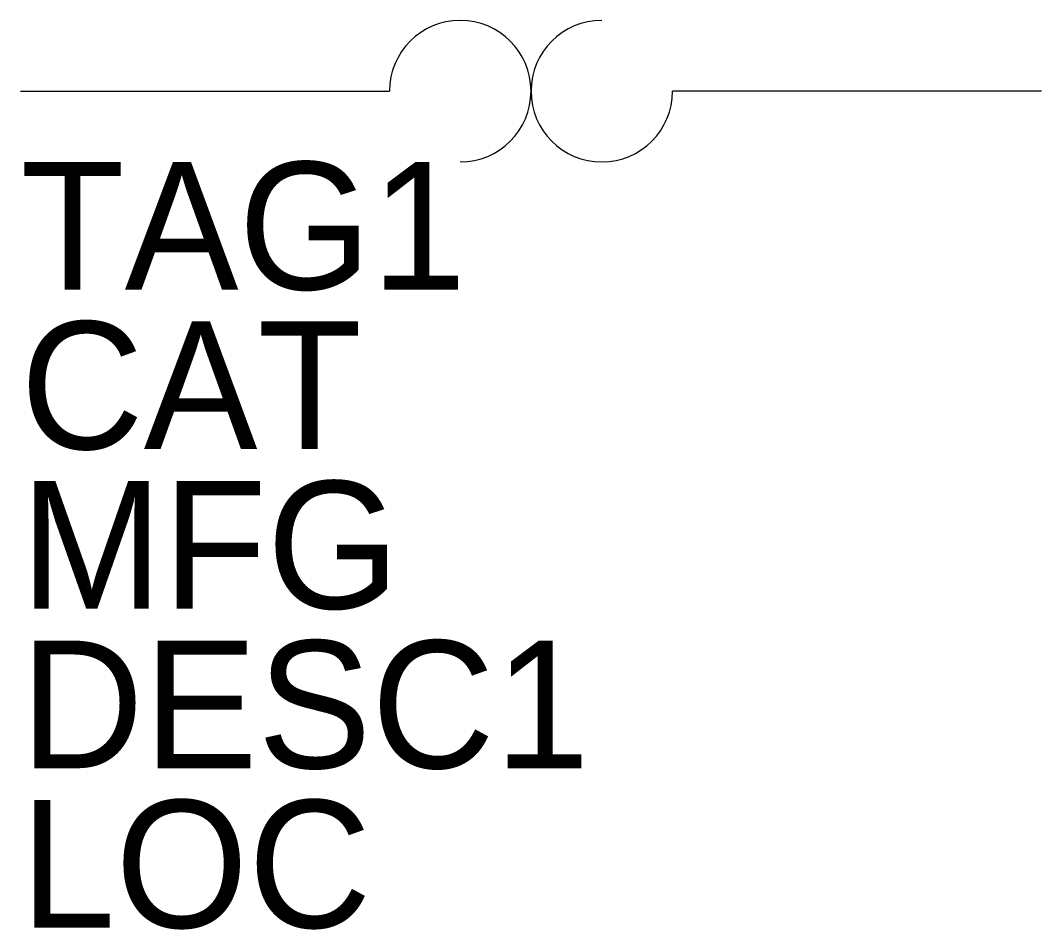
# Model space of a CAD drawing. Extents: x -0.5 to 0.5, y -0.82 to 0.07.
import ezdxf

# ---------------------------------------------------------------- set-up
doc = ezdxf.new("R2010")
doc.units = 0
doc.layers.get('0').update_dxf_attribs({"linetype": 'CONTINUOUS'})

msp = doc.modelspace()

# ---------------------------------------------------------------- linework, layer by layer
for p, q in [((-0.5, 0), (-0.1387, 0)), ((0.5, 0), (0.1387, 0))]:
    msp.add_line(p, q)
for centre, start, end in [((-0.0693, 0), 270, 180), ((0.0693, 0), 90, 270), ((0.0693, 0), 90, 0)]:
    msp.add_arc(centre, 0.0693, start, end)

# ---------------------------------------------------------------- texts
for tag, p in [('TAG1', (-0.5, -0.1943)), ('CAT', (-0.5, -0.35055)), ('MFG', (-0.5, -0.5068)), ('DESC1', (-0.5, -0.66305)), ('LOC', (-0.5, -0.8193))]:
    msp.add_attdef(tag, p, '', height=0.125)

doc.saveas('drawing.dxf')
